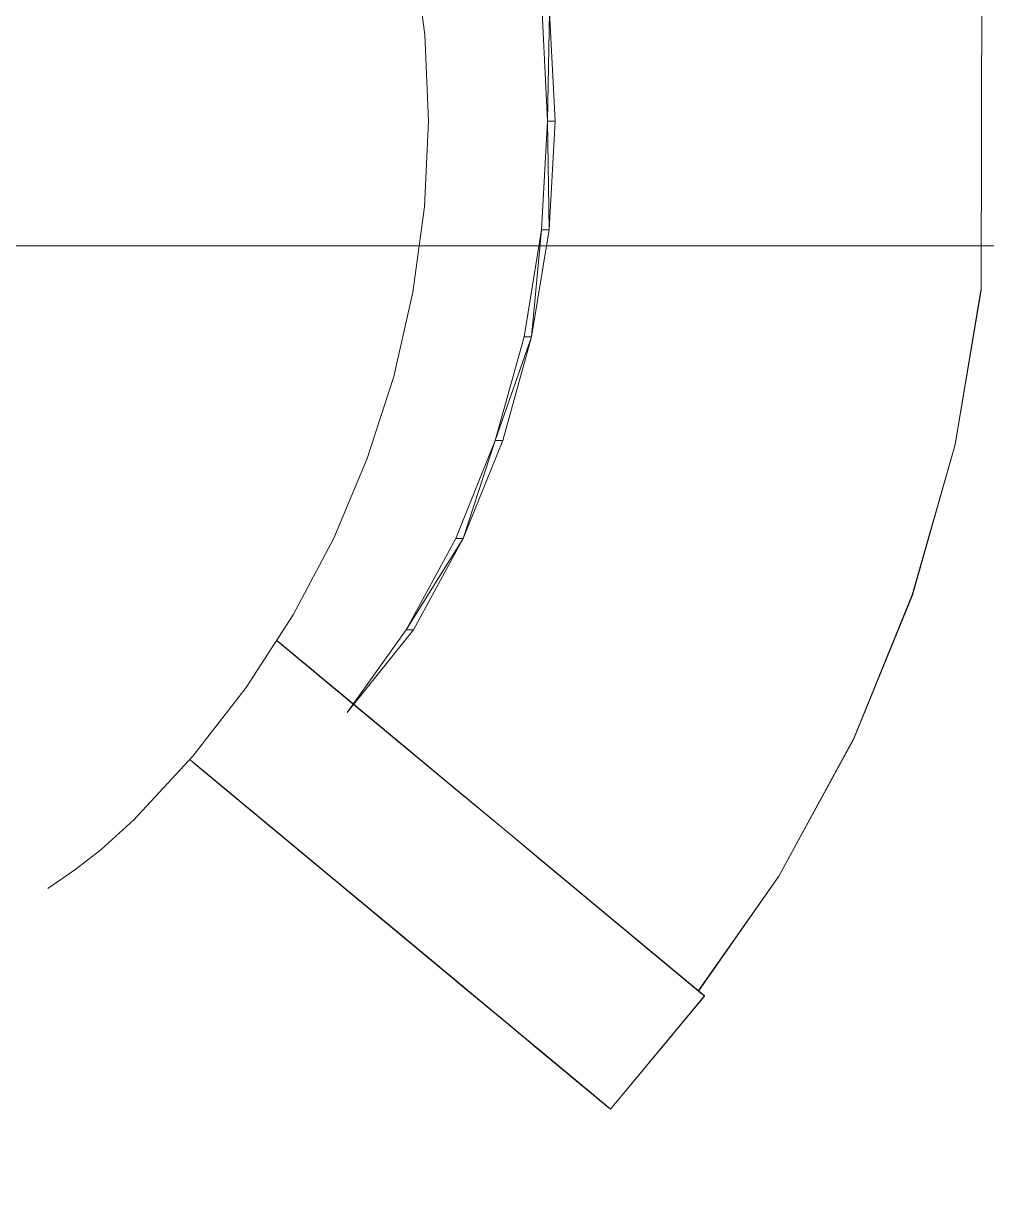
# Model space of a CAD drawing. Extents: x -566 to 72611, y -487 to 32334.
# Drawn here: x 134.9 to 142.27, y 222.88 to 231.84 of the extents above; entities that cross this region are included whole.
import ezdxf

# ---------------------------------------------------------------- set-up
doc = ezdxf.new("R2010")
doc.units = 0
doc.header["$LTSCALE"] = 0.5
doc.header["$MEASUREMENT"] = 0
doc.layers.add('floor', color=7, linetype='CONTINUOUS', lineweight=5, true_color=0xcfcfcf)
doc.layers.add('layout', color=7, linetype='CONTINUOUS', lineweight=5, true_color=0xcfcfcf)

msp = doc.modelspace()

# ---------------------------------------------------------------- hatches: boundary and pattern name
at = {"layer": 'floor'}
h = msp.add_hatch(dxfattribs=at)
h.set_pattern_fill('ANSI37', color=256, scale=100, angle=45)
h.set_pattern_definition([(90, (243.028, 267.632), (-12.5, 9e-16), []), (180, (243.028, 267.632), (-9e-16, -12.5), [])])
h.paths.add_polyline_path([(253.46925, 349.5), (154.11744, 349.5), (154.11744, 348.5), (101.14781, 348.5), (101.14781, 349.5), (0, 349.5), (0, 344.5), (36, 344.5, -0.338357), (0, 308.66941), (0, 308.5), (0, 173.75), (253.46925, 173.75)])
h.paths.add_polyline_path([(36, 344.5), (0, 344.5), (0, 308.66941, 0.338357)], flags=17)
h.paths.add_polyline_path([(253.46925, 173.75), (0, 173.75), (0, 173.74997), (0, 169.75), (253.46925, 169.75)])
h.paths.add_polyline_path([(253.46925, 169.75), (0, 169.75), (0, 149.21137), (36, 149.21137, -0.338357), (0, 113.38078), (0, 113.21137), (0, 29.94998), (0, -5), (253.46925, -5)])
h.paths.add_polyline_path([(36, 149.21137), (0, 149.21137), (0, 113.38078, 0.338357)], flags=17)
h.paths.add_polyline_path([(575.25, 169.75), (510, 169.75), (474.75, 169.75), (327.5, 169.75), (285.46925, 169.75), (285.46925, 165.75), (253.46925, 165.75), (253.46925, -5), (263.99725, -5), (263.99725, 95.99051), (287, 95.99051), (287, 97.5), (292, 97.5), (292, -5), (341.25, -5), (341.25, 13.02988), (341.25012, 15.02988), (346.24839, 15.02988, 0.3610852), (374.08728, 41.24999), (346.25012, 41.24999), (346.25012, 42.99999), (341.25, 42.99999), (341.25, 44.99999), (341.25, 97.5), (357.75, 97.5), (405.75, 97.5), (575.25, 97.5)])

# ---------------------------------------------------------------- linework, layer by layer
at = {"layer": 'layout'}
for points in [[(137.96905, 231.75742, 59.43378), (137.96905, 231.75742, 59.43378), (137.88341, 232.41201, 59.43378), (137.96905, 231.75742, 60.56059)], [(137.88341, 232.41201, 60.56059), (137.88341, 232.41201, 60.56059), (137.96905, 231.75742, 60.56059), (137.88341, 232.41201, 59.43378)], [(142.22918, 229.80192, 72.42811), (142.22918, 229.80192, 72.42811), (142.23315, 232.20039, 72.41556), (142.22796, 229.80269, 72.46829)], [(138.86753, 231.93008, 62.45329), (138.86753, 231.93008, 62.45329), (138.91003, 231.09621, 62.45042), (138.92502, 231.92995, 63.34285)], [(138.96764, 231.09607, 63.33997), (138.96764, 231.09607, 63.33997), (138.92502, 231.92995, 63.34285), (138.91003, 231.09621, 62.45042)], [(137.99658, 231.09805, 59.43378), (137.99658, 231.09805, 59.43378), (137.96905, 231.75742, 59.43378), (137.99658, 231.09805, 60.56059)], [(137.96905, 231.75742, 60.56059), (137.96905, 231.75742, 60.56059), (137.99658, 231.09805, 60.56059), (137.96905, 231.75742, 59.43378)], [(137.966, 230.43879, 59.43378), (137.966, 230.43879, 59.43378), (137.99658, 231.09805, 59.43378), (137.966, 230.43879, 60.56059)], [(137.99658, 231.09805, 60.56059), (137.99658, 231.09805, 60.56059), (137.966, 230.43879, 60.56059), (137.99658, 231.09805, 59.43378)], [(138.91003, 231.09621, 62.45042), (138.91003, 231.09621, 62.45042), (138.92116, 230.26244, 63.34285), (138.86366, 230.26257, 62.45329)], [(138.96764, 231.09607, 63.33997), (138.96764, 231.09607, 63.33997), (138.91003, 231.09621, 62.45042), (138.92116, 230.26244, 63.34285)], [(137.87732, 229.7846, 59.43378), (137.87732, 229.7846, 59.43378), (137.966, 230.43879, 59.43378), (137.87732, 229.7846, 60.56059)], [(137.966, 230.43879, 60.56059), (137.966, 230.43879, 60.56059), (137.87732, 229.7846, 60.56059), (137.966, 230.43879, 59.43378)], [(138.72919, 229.44294, 62.46187), (138.72919, 229.44294, 62.46187), (138.78669, 229.4428, 63.35143), (138.86366, 230.26257, 62.45329)], [(138.92116, 230.26244, 63.34285), (138.92116, 230.26244, 63.34285), (138.86366, 230.26257, 62.45329), (138.78669, 229.4428, 63.35143)], [(137.73142, 229.14041, 59.43378), (137.73142, 229.14041, 59.43378), (137.87732, 229.7846, 59.43378), (137.73142, 229.14041, 60.56059)], [(137.87732, 229.7846, 60.56059), (137.87732, 229.7846, 60.56059), (137.73142, 229.14041, 60.56059), (137.87732, 229.7846, 59.43378)], [(142.22918, 229.80192, 72.42811), (142.22918, 229.80192, 72.42811), (142.03027, 228.61857, 72.45122), (142.22674, 229.80159, 72.38787)], [(138.72919, 229.44294, 62.46187), (138.72919, 229.44294, 62.46187), (138.50885, 228.65084, 62.47601), (138.78669, 229.4428, 63.35143)], [(138.56634, 228.65071, 63.36555), (138.56634, 228.65071, 63.36555), (138.78669, 229.4428, 63.35143), (138.50885, 228.65084, 62.47601)], [(137.52915, 228.51096, 59.43378), (137.52915, 228.51096, 59.43378), (137.73142, 229.14041, 59.43378), (137.52915, 228.51096, 60.56059)], [(137.73142, 229.14041, 60.56059), (137.73142, 229.14041, 60.56059), (137.52915, 228.51096, 60.56059), (137.73142, 229.14041, 59.43378)], [(138.2062, 227.89941, 62.49546), (138.2062, 227.89941, 62.49546), (138.2637, 227.89927, 63.38502), (138.50885, 228.65084, 62.47601)], [(138.56634, 228.65071, 63.36555), (138.56634, 228.65071, 63.36555), (138.50885, 228.65084, 62.47601), (138.2637, 227.89927, 63.38502)], [(141.70289, 227.46622, 72.48521), (141.70289, 227.46622, 72.48521), (142.03027, 228.61857, 72.45122), (141.7018, 227.46808, 72.52538)], [(137.27225, 227.90102, 59.43378), (137.27225, 227.90102, 59.43378), (137.52915, 228.51096, 59.43378), (137.27225, 227.90102, 60.56059)], [(137.52915, 228.51096, 60.56059), (137.52915, 228.51096, 60.56059), (137.27225, 227.90102, 60.56059), (137.52915, 228.51096, 59.43378)], [(136.96254, 227.31513, 59.43378), (136.96254, 227.31513, 59.43378), (137.27225, 227.90102, 59.43378), (136.96254, 227.31513, 60.56059)], [(137.27225, 227.90102, 60.56059), (137.27225, 227.90102, 60.56059), (136.96254, 227.31513, 60.56059), (137.27225, 227.90102, 59.43378)], [(138.2062, 227.89941, 62.49546), (138.2062, 227.89941, 62.49546), (137.82629, 227.20103, 62.51992), (138.2637, 227.89927, 63.38502)], [(137.88378, 227.2009, 63.40948), (137.88378, 227.2009, 63.40948), (138.2637, 227.89927, 63.38502), (137.82629, 227.20103, 62.51992)], [(141.7018, 227.46808, 72.52538), (141.7018, 227.46808, 72.52538), (141.25038, 226.36213, 72.56979), (141.70289, 227.46622, 72.48521)], [(141.25123, 226.35978, 72.52964), (141.25123, 226.35978, 72.52964), (141.70289, 227.46622, 72.48521), (141.25038, 226.36213, 72.56979)], [(141.70289, 227.46622, 72.48521), (141.70289, 227.46622, 72.48521), (141.25123, 226.35978, 72.52964), (141.70033, 227.46568, 72.44498)], [(136.60224, 226.75767, 59.43378), (136.60224, 226.75767, 59.43378), (136.96254, 227.31513, 59.43378), (136.60224, 226.75767, 60.56059)], [(136.96254, 227.31513, 60.56059), (136.96254, 227.31513, 60.56059), (136.60224, 226.75767, 60.56059), (136.96254, 227.31513, 59.43378)], [(137.82629, 227.20103, 62.51992), (137.82629, 227.20103, 62.51992), (137.37536, 226.56731, 62.54898), (137.88378, 227.2009, 63.40948)], [(137.70869, 226.39323, 59.62997), (137.70869, 226.39323, 59.62997), (137.68883, 226.40976, 59.4075), (136.84025, 227.11509, 59.51751)], [(136.86072, 227.09811, 59.74648), (136.86072, 227.09811, 59.74648), (137.70869, 226.39323, 59.62997), (136.84025, 227.11509, 59.51751)], [(136.8467, 227.10971, 53.95019), (136.8467, 227.10971, 53.95019), (137.74366, 226.36416, 53.50394), (136.89568, 227.06901, 53.38721)], [(137.6959, 226.40391, 54.05388), (137.6959, 226.40391, 54.05388), (137.74366, 226.36416, 53.50394), (136.8467, 227.10971, 53.95019)], [(137.72977, 226.37576, 59.8523), (137.72977, 226.37576, 59.8523), (137.70869, 226.39323, 59.62997), (136.86072, 227.09811, 59.74648)], [(136.88228, 227.08011, 59.97528), (136.88228, 227.08011, 59.97528), (137.72977, 226.37576, 59.8523), (136.86072, 227.09811, 59.74648)], [(137.7506, 226.35843, 60.06158), (137.7506, 226.35843, 60.06158), (137.72977, 226.37576, 59.8523), (136.88228, 227.08011, 59.97528)], [(136.90628, 227.06016, 60.21582), (136.90628, 227.06016, 60.21582), (137.7506, 226.35843, 60.06158), (136.88228, 227.08011, 59.97528)], [(136.89568, 227.06901, 53.38721), (136.89568, 227.06901, 53.38721), (137.79715, 226.31975, 52.95477), (136.95039, 227.02353, 52.82505)], [(137.74366, 226.36416, 53.50394), (137.74366, 226.36416, 53.50394), (137.79715, 226.31975, 52.95477), (136.89568, 227.06901, 53.38721)], [(138.27499, 225.92256, 63.67769), (138.27499, 225.92256, 63.67769), (137.7506, 226.35843, 60.06158), (136.90628, 227.06016, 60.21582)], [(137.43736, 226.6188, 63.87771), (137.43736, 226.6188, 63.87771), (138.27499, 225.92256, 63.67769), (136.90628, 227.06016, 60.21582)], [(136.95039, 227.02353, 52.82505), (136.95039, 227.02353, 52.82505), (137.85624, 226.27063, 52.40647), (137.01082, 226.97328, 52.26376)], [(137.79715, 226.31975, 52.95477), (137.79715, 226.31975, 52.95477), (137.85624, 226.27063, 52.40647), (136.95039, 227.02353, 52.82505)], [(137.01082, 226.97328, 52.26376), (137.01082, 226.97328, 52.26376), (137.92093, 226.21683, 51.85912), (137.0771, 226.91819, 51.70344)], [(137.85624, 226.27063, 52.40647), (137.85624, 226.27063, 52.40647), (137.92093, 226.21683, 51.85912), (137.01082, 226.97328, 52.26376)], [(137.0771, 226.91819, 51.70344), (137.0771, 226.91819, 51.70344), (137.99123, 226.15838, 51.31281), (137.1491, 226.85836, 51.14419)], [(137.92093, 226.21683, 51.85912), (137.92093, 226.21683, 51.85912), (137.99123, 226.15838, 51.31281), (137.0771, 226.91819, 51.70344)], [(137.1491, 226.85836, 51.14419), (137.1491, 226.85836, 51.14419), (138.06726, 226.09525, 50.76761), (137.22683, 226.79373, 50.58608)], [(137.99123, 226.15838, 51.31281), (137.99123, 226.15838, 51.31281), (138.06726, 226.09525, 50.76761), (137.1491, 226.85836, 51.14419)], [(136.19428, 226.23283, 59.43378), (136.19428, 226.23283, 59.43378), (136.60224, 226.75767, 59.43378), (136.19428, 226.23283, 60.56059)], [(136.60224, 226.75767, 60.56059), (136.60224, 226.75767, 60.56059), (136.19428, 226.23283, 60.56059), (136.60224, 226.75767, 59.43378)], [(137.22683, 226.79373, 50.58608), (137.22683, 226.79373, 50.58608), (138.14876, 226.02749, 50.22363), (137.31029, 226.72435, 50.02921)], [(138.06726, 226.09525, 50.76761), (138.06726, 226.09525, 50.76761), (138.14876, 226.02749, 50.22363), (137.22683, 226.79373, 50.58608)], [(137.31029, 226.72435, 50.02921), (137.31029, 226.72435, 50.02921), (138.23612, 225.95481, 49.67897), (137.39923, 226.65048, 49.47548)], [(138.14876, 226.02749, 50.22363), (138.14876, 226.02749, 50.22363), (138.23612, 225.95481, 49.67897), (137.31029, 226.72435, 50.02921)], [(137.39923, 226.65048, 49.47548), (137.39923, 226.65048, 49.47548), (138.32287, 225.88271, 49.1531), (137.48622, 226.57816, 48.94807)], [(138.23612, 225.95481, 49.67897), (138.23612, 225.95481, 49.67897), (138.32287, 225.88271, 49.1531), (137.39923, 226.65048, 49.47548)], [(137.98307, 226.16521, 67.00072), (137.98307, 226.16521, 67.00072), (137.43736, 226.6188, 63.87771), (138.16899, 226.01069, 68.06458)], [(137.48622, 226.57816, 48.94807), (137.48622, 226.57816, 48.94807), (138.40901, 225.81113, 48.62502), (137.57199, 226.50689, 48.42224)], [(138.32287, 225.88271, 49.1531), (138.32287, 225.88271, 49.1531), (138.40901, 225.81113, 48.62502), (137.48622, 226.57816, 48.94807)], [(137.57199, 226.50689, 48.42224), (137.57199, 226.50689, 48.42224), (138.49417, 225.74035, 48.09673), (137.65679, 226.43641, 47.89619)], [(138.40901, 225.81113, 48.62502), (138.40901, 225.81113, 48.62502), (138.49417, 225.74035, 48.09673), (137.57199, 226.50689, 48.42224)], [(137.65679, 226.43641, 47.89619), (137.65679, 226.43641, 47.89619), (138.57848, 225.67033, 47.56821), (137.74061, 226.3667, 47.3699)], [(138.49417, 225.74035, 48.09673), (138.49417, 225.74035, 48.09673), (138.57848, 225.67033, 47.56821), (137.65679, 226.43641, 47.89619)], [(141.25123, 226.35978, 72.52964), (141.25123, 226.35978, 72.52964), (140.68105, 225.31352, 72.58394), (141.24866, 226.35912, 72.48942)], [(135.74149, 225.74453, 59.43378), (135.74149, 225.74453, 59.43378), (136.19428, 226.23283, 59.43378), (135.74149, 225.74453, 60.56059)], [(136.19428, 226.23283, 60.56059), (136.19428, 226.23283, 60.56059), (135.74149, 225.74453, 60.56059), (136.19428, 226.23283, 59.43378)], [(136.17541, 226.20245, 53.38721), (136.17541, 226.20245, 53.38721), (136.23011, 226.15697, 52.82505), (137.07687, 225.45319, 52.95477)], [(137.02339, 225.4976, 53.50394), (137.02339, 225.4976, 53.50394), (136.17541, 226.20245, 53.38721), (137.07687, 225.45319, 52.95477)], [(137.55471, 225.056, 63.67769), (137.55471, 225.056, 63.67769), (136.18601, 226.1936, 60.21582), (137.03033, 225.49185, 60.06158)], [(136.71709, 225.75225, 63.87771), (136.71709, 225.75225, 63.87771), (136.18601, 226.1936, 60.21582), (137.55471, 225.056, 63.67769)], [(136.23011, 226.15697, 52.82505), (136.23011, 226.15697, 52.82505), (136.29054, 226.10669, 52.26376), (137.13596, 225.40408, 52.40647)], [(137.07687, 225.45319, 52.95477), (137.07687, 225.45319, 52.95477), (136.23011, 226.15697, 52.82505), (137.13596, 225.40408, 52.40647)], [(136.29054, 226.10669, 52.26376), (136.29054, 226.10669, 52.26376), (136.35682, 226.05164, 51.70344), (137.20066, 225.35028, 51.85912)], [(137.13596, 225.40408, 52.40647), (137.13596, 225.40408, 52.40647), (136.29054, 226.10669, 52.26376), (137.20066, 225.35028, 51.85912)], [(136.35682, 226.05164, 51.70344), (136.35682, 226.05164, 51.70344), (136.42883, 225.99178, 51.14419), (137.27096, 225.29182, 51.3128)], [(137.20066, 225.35028, 51.85912), (137.20066, 225.35028, 51.85912), (136.35682, 226.05164, 51.70344), (137.27096, 225.29182, 51.3128)], [(136.42883, 225.99178, 51.14419), (136.42883, 225.99178, 51.14419), (136.50656, 225.92717, 50.58607), (137.34698, 225.22869, 50.76761)], [(137.27096, 225.29182, 51.3128), (137.27096, 225.29182, 51.3128), (136.42883, 225.99178, 51.14419), (137.34698, 225.22869, 50.76761)], [(136.50656, 225.92717, 50.58607), (136.50656, 225.92717, 50.58607), (136.59002, 225.8578, 50.02921), (137.42849, 225.16094, 50.22363)], [(137.34698, 225.22869, 50.76761), (137.34698, 225.22869, 50.76761), (136.50656, 225.92717, 50.58607), (137.42849, 225.16094, 50.22363)], [(136.59002, 225.8578, 50.02921), (136.59002, 225.8578, 50.02921), (136.67896, 225.78392, 49.47548), (137.51585, 225.08825, 49.67897)], [(137.42849, 225.16094, 50.22363), (137.42849, 225.16094, 50.22363), (136.59002, 225.8578, 50.02921), (137.51585, 225.08825, 49.67897)], [(135.48888, 225.51544, 60.56059), (135.48888, 225.51544, 60.56059), (135.48888, 225.51544, 59.43378), (135.74149, 225.74453, 60.56059)], [(135.74149, 225.74453, 59.43378), (135.74149, 225.74453, 59.43378), (135.74149, 225.74453, 60.56059), (135.48888, 225.51544, 59.43378)], [(136.67896, 225.78392, 49.47548), (136.67896, 225.78392, 49.47548), (136.76595, 225.71161, 48.94807), (137.6026, 225.01615, 49.15309)], [(137.51585, 225.08825, 49.67897), (137.51585, 225.08825, 49.67897), (136.67896, 225.78392, 49.47548), (137.6026, 225.01615, 49.15309)], [(138.09725, 224.605, 66.78285), (138.09725, 224.605, 66.78285), (136.71709, 225.75225, 63.87771), (137.55471, 225.056, 63.67769)], [(137.2628, 225.29865, 67.00072), (137.2628, 225.29865, 67.00072), (136.71709, 225.75225, 63.87771), (138.09725, 224.605, 66.78285)], [(136.76595, 225.71161, 48.94807), (136.76595, 225.71161, 48.94807), (136.85172, 225.64033, 48.42224), (137.68873, 224.94457, 48.62502)], [(137.6026, 225.01615, 49.15309), (137.6026, 225.01615, 49.15309), (136.76595, 225.71161, 48.94807), (137.68873, 224.94457, 48.62502)], [(136.85172, 225.64033, 48.42224), (136.85172, 225.64033, 48.42224), (136.93652, 225.56985, 47.89619), (137.7739, 224.87379, 48.09673)], [(137.68873, 224.94457, 48.62502), (137.68873, 224.94457, 48.62502), (136.85172, 225.64033, 48.42224), (137.7739, 224.87379, 48.09673)], [(139.66319, 224.76876, 71.12077), (139.66319, 224.76876, 71.12077), (139.60787, 224.8147, 70.89484), (138.57848, 225.67033, 47.56821)], [(138.78877, 225.49546, 71.18767), (138.78877, 225.49546, 71.18767), (139.66319, 224.76876, 71.12077), (138.57848, 225.67033, 47.56821)], [(136.93652, 225.56985, 47.89619), (136.93652, 225.56985, 47.89619), (137.02034, 225.50014, 47.3699), (137.85821, 224.80377, 47.56821)], [(137.7739, 224.87379, 48.09673), (137.7739, 224.87379, 48.09673), (136.93652, 225.56985, 47.89619), (137.85821, 224.80377, 47.56821)], [(135.28906, 225.36325, 60.56059), (135.28906, 225.36325, 60.56059), (135.28906, 225.36325, 59.43378), (135.48888, 225.51544, 60.56059)], [(135.48888, 225.51544, 59.43378), (135.48888, 225.51544, 59.43378), (135.48888, 225.51544, 60.56059), (135.28906, 225.36325, 59.43378)], [(137.02034, 225.50014, 47.3699), (137.02034, 225.50014, 47.3699), (137.10331, 225.43122, 46.8434), (137.94142, 224.73457, 47.03945)], [(137.85821, 224.80377, 47.56821), (137.85821, 224.80377, 47.56821), (137.02034, 225.50014, 47.3699), (137.94142, 224.73457, 47.03945)], [(139.72057, 224.72096, 71.34588), (139.72057, 224.72096, 71.34588), (139.66319, 224.76876, 71.12077), (138.78877, 225.49546, 71.18767)], [(138.84006, 225.45289, 71.33401), (138.84006, 225.45289, 71.33401), (139.72057, 224.72096, 71.34588), (138.78877, 225.49546, 71.18767)], [(137.10331, 225.43122, 46.8434), (137.10331, 225.43122, 46.8434), (137.18531, 225.36307, 46.31667), (138.02378, 224.66612, 46.51048)], [(137.94142, 224.73457, 47.03945), (137.94142, 224.73457, 47.03945), (137.10331, 225.43122, 46.8434), (138.02378, 224.66612, 46.51048)], [(138.8933, 225.40861, 71.47923), (138.8933, 225.40861, 71.47923), (139.72057, 224.72096, 71.34588), (138.84006, 225.45289, 71.33401)], [(139.78039, 224.67132, 71.57012), (139.78039, 224.67132, 71.57012), (139.72057, 224.72096, 71.34588), (138.8933, 225.40861, 71.47923)], [(138.94862, 225.36261, 71.62331), (138.94862, 225.36261, 71.62331), (139.78039, 224.67132, 71.57012), (138.8933, 225.40861, 71.47923)], [(135.08219, 225.22039, 60.56059), (135.08219, 225.22039, 60.56059), (135.08219, 225.22039, 59.43378), (135.28906, 225.36325, 60.56059)], [(135.28906, 225.36325, 59.43378), (135.28906, 225.36325, 59.43378), (135.28906, 225.36325, 60.56059), (135.08219, 225.22039, 59.43378)], [(137.18531, 225.36307, 46.31667), (137.18531, 225.36307, 46.31667), (137.26633, 225.29571, 45.78973), (138.10517, 224.59848, 45.98129)], [(138.02378, 224.66612, 46.51048), (138.02378, 224.66612, 46.51048), (137.18531, 225.36307, 46.31667), (138.10517, 224.59848, 45.98129)], [(138.28305, 224.45061, 67.84589), (138.28305, 224.45061, 67.84589), (137.2628, 225.29865, 67.00072), (138.09725, 224.605, 66.78285)], [(137.44872, 225.14413, 68.06458), (137.44872, 225.14413, 68.06458), (137.2628, 225.29865, 67.00072), (138.28305, 224.45061, 67.84589)], [(137.26633, 225.29571, 45.78973), (137.26633, 225.29571, 45.78973), (137.34637, 225.22915, 45.26257), (138.18558, 224.53165, 45.45189)], [(138.10517, 224.59848, 45.98129), (138.10517, 224.59848, 45.98129), (137.26633, 225.29571, 45.78973), (138.18558, 224.53165, 45.45189)], [(139.84228, 224.61985, 71.79347), (139.84228, 224.61985, 71.79347), (139.78039, 224.67132, 71.57012), (138.94862, 225.36261, 71.62331)], [(139.006, 225.31496, 71.76621), (139.006, 225.31496, 71.76621), (139.84228, 224.61985, 71.79347), (138.94862, 225.36261, 71.62331)], [(139.06534, 225.2656, 71.90788), (139.06534, 225.2656, 71.90788), (139.84228, 224.61985, 71.79347), (139.006, 225.31496, 71.76621)], [(140.06558, 224.43428, 72.66457), (140.06558, 224.43428, 72.66457), (140.68105, 225.31352, 72.58394), (140.06522, 224.43733, 72.70467)], [(137.34637, 225.22915, 45.26257), (137.34637, 225.22915, 45.26257), (137.42557, 225.16335, 44.73519), (138.26502, 224.46557, 44.92226)], [(138.18558, 224.53165, 45.45189), (138.18558, 224.53165, 45.45189), (137.34637, 225.22915, 45.26257), (138.26502, 224.46557, 44.92226)], [(139.90637, 224.56654, 72.01588), (139.90637, 224.56654, 72.01588), (139.84228, 224.61985, 71.79347), (139.06534, 225.2656, 71.90788)], [(139.12674, 225.21462, 72.04826), (139.12674, 225.21462, 72.04826), (139.90637, 224.56654, 72.01588), (139.06534, 225.2656, 71.90788)], [(139.97265, 224.51142, 72.23734), (139.97265, 224.51142, 72.23734), (139.90637, 224.56654, 72.01588), (139.12674, 225.21462, 72.04826)], [(139.18997, 225.16198, 72.18733), (139.18997, 225.16198, 72.18733), (139.97265, 224.51142, 72.23734), (139.12674, 225.21462, 72.04826)], [(137.42557, 225.16335, 44.73519), (137.42557, 225.16335, 44.73519), (137.50379, 225.09835, 44.20761), (138.3436, 224.4003, 44.39243)], [(138.26502, 224.46557, 44.92226), (138.26502, 224.46557, 44.92226), (137.42557, 225.16335, 44.73519), (138.3436, 224.4003, 44.39243)], [(138.31802, 224.42157, 68.04427), (138.31802, 224.42157, 68.04427), (137.44872, 225.14413, 68.06458), (138.28305, 224.45061, 67.84589)], [(138.35335, 224.39216, 68.24209), (138.35335, 224.39216, 68.24209), (137.44872, 225.14413, 68.06458), (138.31802, 224.42157, 68.04427)], [(137.48405, 225.11472, 68.26537), (137.48405, 225.11472, 68.26537), (137.44872, 225.14413, 68.06458), (138.35335, 224.39216, 68.24209)], [(138.38929, 224.36235, 68.43977), (138.38929, 224.36235, 68.43977), (137.48405, 225.11472, 68.26537), (138.35335, 224.39216, 68.24209)], [(137.51999, 225.08486, 68.46642), (137.51999, 225.08486, 68.46642), (137.48405, 225.11472, 68.26537), (138.38929, 224.36235, 68.43977)], [(139.25528, 225.10772, 72.32506), (139.25528, 225.10772, 72.32506), (139.97265, 224.51142, 72.23734), (139.18997, 225.16198, 72.18733)], [(140.04124, 224.4545, 72.4578), (140.04124, 224.4545, 72.4578), (139.97265, 224.51142, 72.23734), (139.25528, 225.10772, 72.32506)], [(139.32253, 225.05184, 72.46136), (139.32253, 225.05184, 72.46136), (140.04124, 224.4545, 72.4578), (139.25528, 225.10772, 72.32506)], [(137.50379, 225.09835, 44.20761), (137.50379, 225.09835, 44.20761), (137.58103, 225.03415, 43.67982), (138.42121, 224.33582, 43.8624)], [(138.3436, 224.4003, 44.39243), (138.3436, 224.4003, 44.39243), (137.50379, 225.09835, 44.20761), (138.42121, 224.33582, 43.8624)], [(138.4256, 224.33208, 68.63732), (138.4256, 224.33208, 68.63732), (137.51999, 225.08486, 68.46642), (138.38929, 224.36235, 68.43977)], [(137.55642, 225.05456, 68.66732), (137.55642, 225.05456, 68.66732), (137.51999, 225.08486, 68.46642), (138.4256, 224.33208, 68.63732)], [(138.46251, 224.30142, 68.83471), (138.46251, 224.30142, 68.83471), (137.55642, 225.05456, 68.66732), (138.4256, 224.33208, 68.63732)], [(137.59346, 225.0238, 68.86808), (137.59346, 225.0238, 68.86808), (137.55642, 225.05456, 68.66732), (138.46251, 224.30142, 68.83471)], [(137.65742, 224.97065, 43.15128), (137.65742, 224.97065, 43.15128), (138.49772, 224.27219, 43.33273), (137.58103, 225.03415, 43.67982)], [(138.42121, 224.33582, 43.8624), (138.42121, 224.33582, 43.8624), (137.58103, 225.03415, 43.67982), (138.49772, 224.27219, 43.33273)], [(138.49992, 224.27033, 69.03197), (138.49992, 224.27033, 69.03197), (137.59346, 225.0238, 68.86808), (138.46251, 224.30142, 68.83471)], [(137.63098, 224.99262, 69.0687), (137.63098, 224.99262, 69.0687), (137.59346, 225.0238, 68.86808), (138.49992, 224.27033, 69.03197)], [(140.11191, 224.39577, 72.67724), (140.11191, 224.39577, 72.67724), (140.04124, 224.4545, 72.4578), (139.32253, 225.05184, 72.46136)], [(139.39161, 224.9944, 72.59624), (139.39161, 224.9944, 72.59624), (140.11191, 224.39577, 72.67724), (139.32253, 225.05184, 72.46136)], [(138.53793, 224.23878, 69.22908), (138.53793, 224.23878, 69.22908), (137.63098, 224.99262, 69.0687), (138.49992, 224.27033, 69.03197)], [(137.669, 224.96101, 69.26917), (137.669, 224.96101, 69.26917), (137.63098, 224.99262, 69.0687), (138.53793, 224.23878, 69.22908)], [(138.57631, 224.20683, 69.42604), (138.57631, 224.20683, 69.42604), (137.669, 224.96101, 69.26917), (138.53793, 224.23878, 69.22908)], [(137.7075, 224.929, 69.46949), (137.7075, 224.929, 69.46949), (137.669, 224.96101, 69.26917), (138.57631, 224.20683, 69.42604)], [(138.6153, 224.17448, 69.62286), (138.6153, 224.17448, 69.62286), (137.7075, 224.929, 69.46949), (138.57631, 224.20683, 69.42604)], [(137.74661, 224.89653, 69.66966), (137.74661, 224.89653, 69.66966), (137.7075, 224.929, 69.46949), (138.6153, 224.17448, 69.62286)], [(139.46264, 224.93533, 72.72964), (139.46264, 224.93533, 72.72964), (140.11191, 224.39577, 72.67724), (139.39161, 224.9944, 72.59624)], [(140.11093, 224.39657, 72.71734), (140.11093, 224.39657, 72.71734), (140.11191, 224.39577, 72.67724), (139.46264, 224.93533, 72.72964)], [(140.10642, 224.4003, 72.75708), (140.10642, 224.4003, 72.75708), (140.11093, 224.39657, 72.71734), (139.46264, 224.93533, 72.72964)], [(139.53562, 224.87474, 72.86153), (139.53562, 224.87474, 72.86153), (140.10642, 224.4003, 72.75708), (139.46264, 224.93533, 72.72964)], [(138.65477, 224.14167, 69.81952), (138.65477, 224.14167, 69.81952), (137.74661, 224.89653, 69.66966), (138.6153, 224.17448, 69.62286)], [(137.7862, 224.86363, 69.86969), (137.7862, 224.86363, 69.86969), (137.74661, 224.89653, 69.66966), (138.65477, 224.14167, 69.81952)], [(138.69473, 224.10847, 70.01603), (138.69473, 224.10847, 70.01603), (137.7862, 224.86363, 69.86969), (138.65477, 224.14167, 69.81952)], [(137.82629, 224.83027, 70.06955), (137.82629, 224.83027, 70.06955), (137.7862, 224.86363, 69.86969), (138.69473, 224.10847, 70.01603)], [(140.0985, 224.40688, 72.79601), (140.0985, 224.40688, 72.79601), (140.10642, 224.4003, 72.75708), (139.53562, 224.87474, 72.86153)], [(140.08717, 224.41631, 72.83366), (140.08717, 224.41631, 72.83366), (140.0985, 224.40688, 72.79601), (139.53562, 224.87474, 72.86153)], [(140.07255, 224.42843, 72.86961), (140.07255, 224.42843, 72.86961), (140.08717, 224.41631, 72.83366), (139.53562, 224.87474, 72.86153)], [(139.55646, 224.85736, 72.89507), (139.55646, 224.85736, 72.89507), (140.07255, 224.42843, 72.86961), (139.53562, 224.87474, 72.86153)], [(140.05489, 224.44311, 72.90343), (140.05489, 224.44311, 72.90343), (140.07255, 224.42843, 72.86961), (139.55646, 224.85736, 72.89507)], [(139.57997, 224.83786, 72.92598), (139.57997, 224.83786, 72.92598), (140.05489, 224.44311, 72.90343), (139.55646, 224.85736, 72.89507)], [(140.03442, 224.46016, 72.93472), (140.03442, 224.46016, 72.93472), (140.05489, 224.44311, 72.90343), (139.57997, 224.83786, 72.92598)], [(139.6058, 224.81641, 72.95397), (139.6058, 224.81641, 72.95397), (140.03442, 224.46016, 72.93472), (139.57997, 224.83786, 72.92598)], [(138.73494, 224.07502, 70.21121), (138.73494, 224.07502, 70.21121), (137.82629, 224.83027, 70.06955), (138.69473, 224.10847, 70.01603)], [(137.86686, 224.79651, 70.26926), (137.86686, 224.79651, 70.26926), (137.82629, 224.83027, 70.06955), (138.73494, 224.07502, 70.21121)], [(138.78367, 224.03444, 70.44061), (138.78367, 224.03444, 70.44061), (137.86686, 224.79651, 70.26926), (138.73494, 224.07502, 70.21121)], [(137.90828, 224.76215, 70.46989), (137.90828, 224.76215, 70.46989), (137.86686, 224.79651, 70.26926), (138.78367, 224.03444, 70.44061)], [(138.83448, 223.99221, 70.66811), (138.83448, 223.99221, 70.66811), (137.90828, 224.76215, 70.46989), (138.78367, 224.03444, 70.44061)], [(137.95909, 224.71982, 70.70921), (137.95909, 224.71982, 70.70921), (137.90828, 224.76215, 70.46989), (138.83448, 223.99221, 70.66811)], [(140.01127, 224.47941, 72.96314), (140.01127, 224.47941, 72.96314), (140.03442, 224.46016, 72.93472), (139.6058, 224.81641, 72.95397)], [(139.6337, 224.79321, 72.97878), (139.6337, 224.79321, 72.97878), (140.01127, 224.47941, 72.96314), (139.6058, 224.81641, 72.95397)], [(139.98568, 224.50065, 72.98836), (139.98568, 224.50065, 72.98836), (140.01127, 224.47941, 72.96314), (139.6337, 224.79321, 72.97878)], [(139.66343, 224.76852, 73.00018), (139.66343, 224.76852, 73.00018), (139.98568, 224.50065, 72.98836), (139.6337, 224.79321, 72.97878)], [(139.95803, 224.5236, 73.01006), (139.95803, 224.5236, 73.01006), (139.98568, 224.50065, 72.98836), (139.66343, 224.76852, 73.00018)], [(139.69474, 224.7425, 73.01797), (139.69474, 224.7425, 73.01797), (139.95803, 224.5236, 73.01006), (139.66343, 224.76852, 73.00018)], [(139.94061, 224.53811, 73.02074), (139.94061, 224.53811, 73.02074), (139.95803, 224.5236, 73.01006), (139.69474, 224.7425, 73.01797)], [(139.72727, 224.71545, 73.03196), (139.72727, 224.71545, 73.03196), (139.94061, 224.53811, 73.02074), (139.69474, 224.7425, 73.01797)], [(138.8876, 223.94814, 70.89484), (138.8876, 223.94814, 70.89484), (137.95909, 224.71982, 70.70921), (138.83448, 223.99221, 70.66811)], [(138.0127, 224.67536, 70.94884), (138.0127, 224.67536, 70.94884), (137.95909, 224.71982, 70.70921), (138.8876, 223.94814, 70.89484)], [(138.94291, 223.90217, 71.12077), (138.94291, 223.90217, 71.12077), (138.0127, 224.67536, 70.94884), (138.8876, 223.94814, 70.89484)], [(138.0685, 224.6289, 71.18767), (138.0685, 224.6289, 71.18767), (138.0127, 224.67536, 70.94884), (138.94291, 223.90217, 71.12077)], [(139.89796, 224.57358, 73.04198), (139.89796, 224.57358, 73.04198), (139.94061, 224.53811, 73.02074), (139.72727, 224.71545, 73.03196)], [(139.76078, 224.6876, 73.04206), (139.76078, 224.6876, 73.04206), (139.89796, 224.57358, 73.04198), (139.72727, 224.71545, 73.03196)], [(139.76078, 224.6876, 73.04206), (139.76078, 224.6876, 73.04206), (139.86385, 224.60194, 73.04811), (139.79489, 224.65923, 73.04814)], [(139.76078, 224.6876, 73.04206), (139.76078, 224.6876, 73.04206), (139.89796, 224.57358, 73.04198), (139.86385, 224.60194, 73.04811)], [(139.82937, 224.63059, 73.05017), (139.82937, 224.63059, 73.05017), (139.86385, 224.60194, 73.04811), (139.79489, 224.65923, 73.04814)], [(139.0003, 223.8544, 71.34588), (139.0003, 223.8544, 71.34588), (138.0685, 224.6289, 71.18767), (138.94291, 223.90217, 71.12077)], [(138.11979, 224.58633, 71.33401), (138.11979, 224.58633, 71.33401), (138.0685, 224.6289, 71.18767), (139.0003, 223.8544, 71.34588)], [(138.17303, 224.54205, 71.47923), (138.17303, 224.54205, 71.47923), (138.11979, 224.58633, 71.33401), (139.0003, 223.8544, 71.34588)], [(139.06012, 223.80476, 71.57012), (139.06012, 223.80476, 71.57012), (138.17303, 224.54205, 71.47923), (139.0003, 223.8544, 71.34588)], [(138.22835, 224.49605, 71.62331), (138.22835, 224.49605, 71.62331), (138.17303, 224.54205, 71.47923), (139.06012, 223.80476, 71.57012)], [(139.12201, 223.75329, 71.79347), (139.12201, 223.75329, 71.79347), (138.22835, 224.49605, 71.62331), (139.06012, 223.80476, 71.57012)], [(138.28573, 224.44841, 71.76621), (138.28573, 224.44841, 71.76621), (138.22835, 224.49605, 71.62331), (139.12201, 223.75329, 71.79347)], [(138.34506, 224.39904, 71.90788), (138.34506, 224.39904, 71.90788), (138.28573, 224.44841, 71.76621), (139.12201, 223.75329, 71.79347)], [(139.1861, 223.69998, 72.01588), (139.1861, 223.69998, 72.01588), (138.34506, 224.39904, 71.90788), (139.12201, 223.75329, 71.79347)], [(138.40647, 224.34806, 72.04826), (138.40647, 224.34806, 72.04826), (138.34506, 224.39904, 71.90788), (139.1861, 223.69998, 72.01588)], [(139.39066, 223.53001, 72.71734), (139.39066, 223.53001, 72.71734), (139.39163, 223.52921, 72.67724), (140.11093, 224.39657, 72.71734)], [(140.11191, 224.39577, 72.67724), (140.11191, 224.39577, 72.67724), (140.11093, 224.39657, 72.71734), (139.39163, 223.52921, 72.67724)], [(139.25238, 223.64486, 72.23734), (139.25238, 223.64486, 72.23734), (138.40647, 224.34806, 72.04826), (139.1861, 223.69998, 72.01588)], [(138.4697, 224.29542, 72.18733), (138.4697, 224.29542, 72.18733), (138.40647, 224.34806, 72.04826), (139.25238, 223.64486, 72.23734)], [(138.53501, 224.24116, 72.32506), (138.53501, 224.24116, 72.32506), (138.4697, 224.29542, 72.18733), (139.25238, 223.64486, 72.23734)], [(139.32097, 223.58794, 72.4578), (139.32097, 223.58794, 72.4578), (138.53501, 224.24116, 72.32506), (139.25238, 223.64486, 72.23734)], [(138.60226, 224.18528, 72.46136), (138.60226, 224.18528, 72.46136), (138.53501, 224.24116, 72.32506), (139.32097, 223.58794, 72.4578)], [(139.39163, 223.52921, 72.67724), (139.39163, 223.52921, 72.67724), (138.60226, 224.18528, 72.46136), (139.32097, 223.58794, 72.4578)], [(138.67134, 224.12781, 72.59624), (138.67134, 224.12781, 72.59624), (138.60226, 224.18528, 72.46136), (139.39163, 223.52921, 72.67724)], [(138.74237, 224.06878, 72.72964), (138.74237, 224.06878, 72.72964), (138.67134, 224.12781, 72.59624), (139.39163, 223.52921, 72.67724)], [(139.39066, 223.53001, 72.71734), (139.39066, 223.53001, 72.71734), (138.74237, 224.06878, 72.72964), (139.39163, 223.52921, 72.67724)], [(139.38615, 223.53371, 72.75708), (139.38615, 223.53371, 72.75708), (138.74237, 224.06878, 72.72964), (139.39066, 223.53001, 72.71734)], [(138.81535, 224.00818, 72.86153), (138.81535, 224.00818, 72.86153), (138.74237, 224.06878, 72.72964), (139.38615, 223.53371, 72.75708)], [(139.37823, 223.54032, 72.79601), (139.37823, 223.54032, 72.79601), (138.81535, 224.00818, 72.86153), (139.38615, 223.53371, 72.75708)], [(139.3669, 223.54975, 72.83366), (139.3669, 223.54975, 72.83366), (138.81535, 224.00818, 72.86153), (139.37823, 223.54032, 72.79601)], [(139.35228, 223.56187, 72.86961), (139.35228, 223.56187, 72.86961), (138.81535, 224.00818, 72.86153), (139.3669, 223.54975, 72.83366)], [(138.83618, 223.9908, 72.89507), (138.83618, 223.9908, 72.89507), (138.81535, 224.00818, 72.86153), (139.35228, 223.56187, 72.86961)], [(139.33462, 223.57656, 72.90343), (139.33462, 223.57656, 72.90343), (138.83618, 223.9908, 72.89507), (139.35228, 223.56187, 72.86961)], [(138.8597, 223.97131, 72.92598), (138.8597, 223.97131, 72.92598), (138.83618, 223.9908, 72.89507), (139.33462, 223.57656, 72.90343)], [(139.31415, 223.5936, 72.93472), (139.31415, 223.5936, 72.93472), (138.8597, 223.97131, 72.92598), (139.33462, 223.57656, 72.90343)], [(138.88553, 223.94985, 72.95397), (138.88553, 223.94985, 72.95397), (138.8597, 223.97131, 72.92598), (139.31415, 223.5936, 72.93472)], [(139.291, 223.61285, 72.96314), (139.291, 223.61285, 72.96314), (138.88553, 223.94985, 72.95397), (139.31415, 223.5936, 72.93472)], [(138.91343, 223.92666, 72.97878), (138.91343, 223.92666, 72.97878), (138.88553, 223.94985, 72.95397), (139.291, 223.61285, 72.96314)], [(139.26541, 223.63409, 72.98836), (139.26541, 223.63409, 72.98836), (138.91343, 223.92666, 72.97878), (139.291, 223.61285, 72.96314)], [(138.94316, 223.90193, 73.00018), (138.94316, 223.90193, 73.00018), (138.91343, 223.92666, 72.97878), (139.26541, 223.63409, 72.98836)], [(139.23776, 223.65704, 73.01006), (139.23776, 223.65704, 73.01006), (138.94316, 223.90193, 73.00018), (139.26541, 223.63409, 72.98836)], [(138.97447, 223.87595, 73.01797), (138.97447, 223.87595, 73.01797), (138.94316, 223.90193, 73.00018), (139.23776, 223.65704, 73.01006)], [(139.22033, 223.67155, 73.02074), (139.22033, 223.67155, 73.02074), (138.97447, 223.87595, 73.01797), (139.23776, 223.65704, 73.01006)], [(139.007, 223.84889, 73.03197), (139.007, 223.84889, 73.03197), (138.97447, 223.87595, 73.01797), (139.22033, 223.67155, 73.02074)], [(139.17769, 223.70702, 73.04198), (139.17769, 223.70702, 73.04198), (139.007, 223.84889, 73.03197), (139.22033, 223.67155, 73.02074)], [(139.0405, 223.82104, 73.04206), (139.0405, 223.82104, 73.04206), (139.007, 223.84889, 73.03197), (139.17769, 223.70702, 73.04198)], [(139.14358, 223.73539, 73.04811), (139.14358, 223.73539, 73.04811), (139.0405, 223.82104, 73.04206), (139.17769, 223.70702, 73.04198)], [(139.07462, 223.79268, 73.04814), (139.07462, 223.79268, 73.04814), (139.0405, 223.82104, 73.04206), (139.14358, 223.73539, 73.04811)], [(139.1091, 223.76403, 73.05017), (139.1091, 223.76403, 73.05017), (139.07462, 223.79268, 73.04814), (139.14358, 223.73539, 73.04811)], [(139.22033, 223.67155, 73.02074), (139.22033, 223.67155, 73.02074), (139.20839, 223.68143, 73.028), (139.17769, 223.70702, 73.04198)]]:
    msp.add_3dface(points, dxfattribs=at)

doc.saveas('drawing.dxf')
